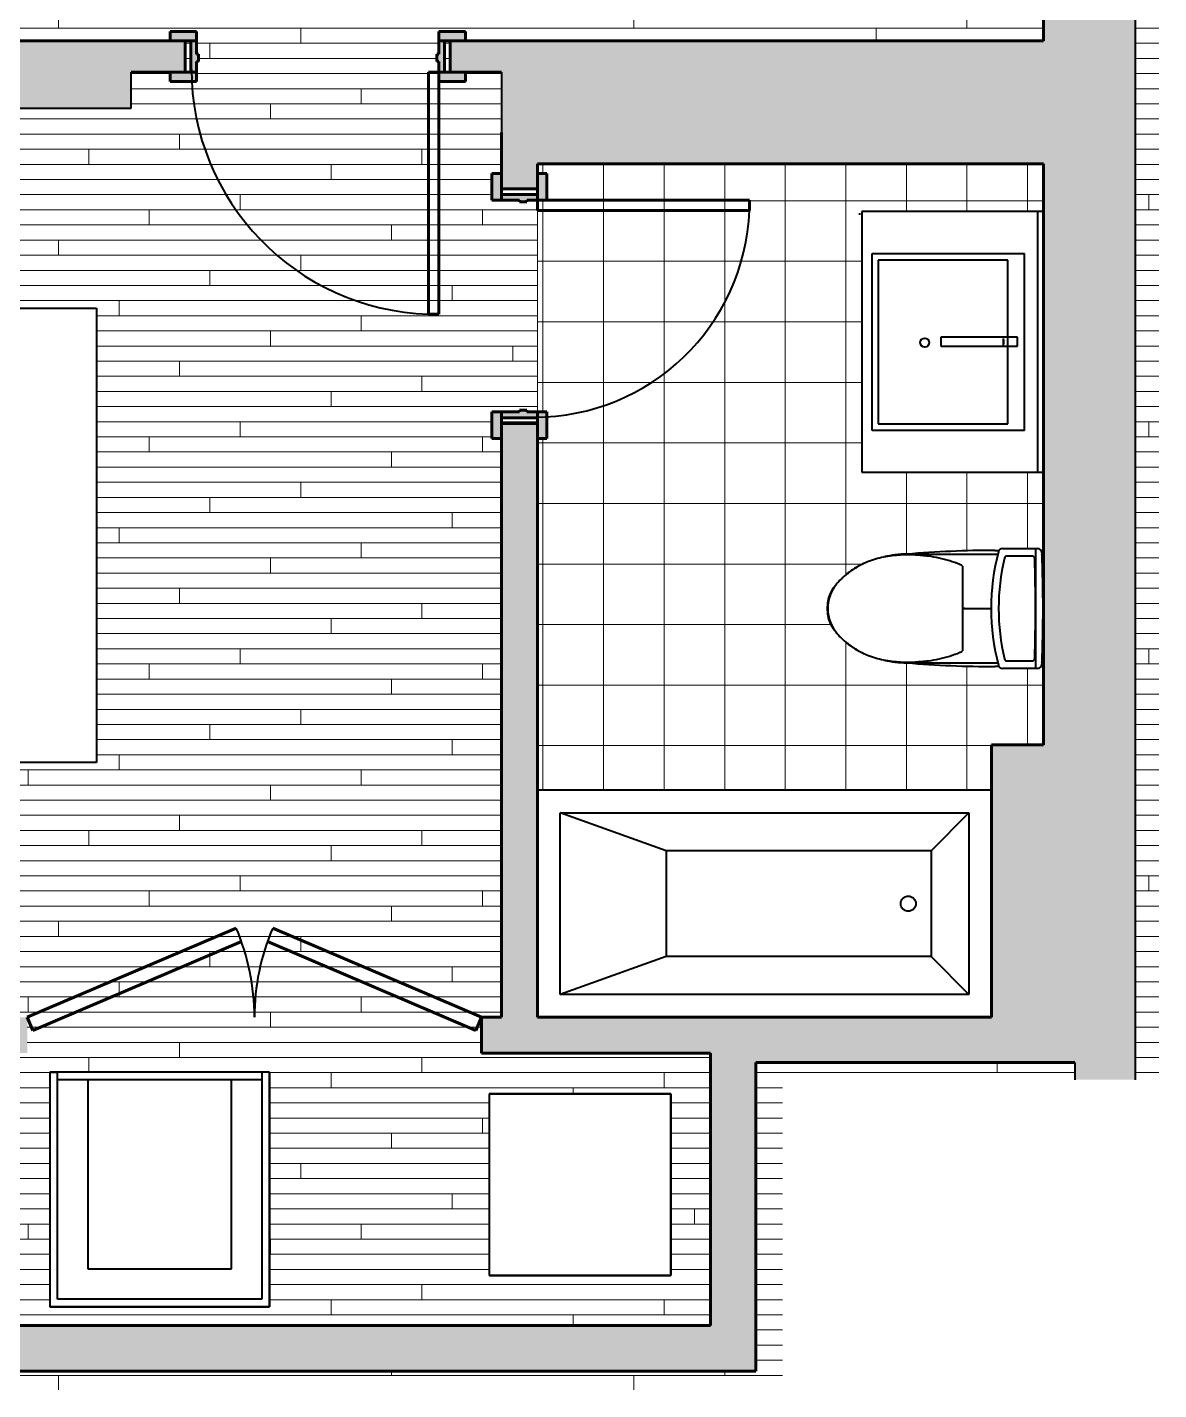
# Model space of a CAD drawing. Header units: inches. Extents: x 247 to 537, y -3781 to -3400.
# Drawn here: x 387.9 to 537.3, y -3781.1 to -3601.1 of the extents above; entities that cross this region are included whole.
import ezdxf

# ---------------------------------------------------------------- set-up
doc = ezdxf.new("R2010")
doc.units = ezdxf.units.IN
doc.header["$MEASUREMENT"] = 0
for name, color, linetype, lineweight in [('A-DETL', 90, 'Continuous', 40), ('A-DETL-GENF', 92, 'Continuous', 9), ('A-DOOR', 31, 'Continuous', 40), ('A-DOOR-FRAM', 31, 'Continuous', 40), ('A-FLOR', 192, 'Continuous', 18), ('A-FLOR-PATT', 8, 'Continuous', 18), ('A-WALL', 113, 'Continuous', 18), ('A-WALL-PATT', 111, 'Continuous', 18), ('I-FURN', 30, 'Continuous', 40), ('I-WALL', 2, 'Continuous', 40), ('P-SANR-FIXT', 6, 'Continuous', 40), ('Q-CASE', 31, 'Continuous', 40)]:
    doc.layers.add(name, color=color, linetype=linetype, lineweight=lineweight)

# ---------------------------------------------------------------- blocks, each defined once
blk = doc.blocks.new('EMBARC Door - 28_ x 84_ -BATHROOM-1130415-UNIT 2')
at = {"layer": 'A-DOOR-FRAM'}
h = blk.add_hatch(color=135, dxfattribs=at)
h.paths.add_polyline_path([(-17.5, 3.625), (-17.5, 2.375), (-14, 2.375), (-14, 3.625), (-15.5, 3.625)], flags=0)
h.paths.add_polyline_path([(14, 3.625), (14, 2.375), (17.5, 2.375), (17.5, 3.625), (14.634, 3.625)], flags=0)
h = blk.add_hatch(color=135, dxfattribs=at)
h.paths.add_polyline_path([(-14.75, -2.375), (-14, -2.375), (-14, -1), (-13.75, -1), (-13.75, 0), (-14, 0), (-14, 2.375), (-14.75, 2.375)], flags=0)
h.paths.add_polyline_path([(13.75, -1), (14, -1), (14, -2.375), (14.75, -2.375), (14.75, 2.375), (14, 2.375), (14, 0), (13.75, 0)], flags=0)
h = blk.add_hatch(color=135, dxfattribs=at)
h.paths.add_polyline_path([(-17.5, -3.625), (-14, -3.625), (-14, -2.375), (-17.5, -2.375)], flags=0)
h.paths.add_polyline_path([(14, -2.375), (14, -3.625), (17.5, -3.625), (17.5, -2.375), (15.5, -2.375)], flags=0)
at = {"layer": 'A-DOOR', "color": 10, "lineweight": 60}
for p, q in [((12.625, -2.375), (12.625, -30.375)), ((14, -2.375), (12.625, -2.375)), ((14, -2.375), (14, -30.375)), ((14, -30.375), (12.625, -30.375))]:
    blk.add_line(p, q, dxfattribs=at)
at = {"layer": 'A-DOOR', "color": 250}
blk.add_arc((13.725, -1.991), 28.405, 180, 267.78054, dxfattribs=at)
at = {"layer": 'A-DOOR-FRAM', "color": 10, "lineweight": 60}
for p, q in [((-17.5, 2.375), (-17.5, 3.625)), ((-17.5, 3.625), (-14, 3.625)), ((-14, 3.625), (-14, 2.375)), ((14, 3.625), (17.5, 3.625)), ((14, 2.375), (14, 3.625)), ((17.5, 3.625), (17.5, 2.375)), ((-14, 2.375), (-15.5, 2.375)), ((-14.75, -2.375), (-14.75, 2.375)), ((-14.75, 2.375), (-14, 2.375)), ((-14, 2.375), (-14, 0)), ((15.5, 2.375), (14, 2.375)), ((14, 2.375), (14.75, 2.375)), ((14, 0), (14, 2.375)), ((14.75, 2.375), (14.75, -2.375)), ((-14, 0), (-13.75, 0)), ((-13.75, 0), (-13.75, -1)), ((13.75, 0), (14, 0)), ((13.75, -1), (13.75, 0)), ((-14, -1), (-14, -2.375)), ((-13.75, -1), (-14, -1)), ((14, -1), (13.75, -1)), ((14, -2.375), (14, -1)), ((-17.5, -3.625), (-17.5, -2.375)), ((-15.5, -2.375), (-14, -2.375)), ((-14, -2.375), (-14.75, -2.375)), ((-14, -2.375), (-14, -3.625)), ((14, -3.625), (14, -2.375)), ((14, -2.375), (15.5, -2.375)), ((14.75, -2.375), (14, -2.375)), ((17.5, -2.375), (17.5, -3.625)), ((-14, -3.625), (-17.5, -3.625)), ((17.5, -3.625), (14, -3.625))]:
    blk.add_line(p, q, dxfattribs=at)
blk = doc.blocks.new('BaseCabinet_Floating_vanity single_medicine cabinet - BaseCabinet_Floating_vanity single_medicine cabinet-1670694-UNIT 2')
at = {"layer": 'Q-CASE', "color": 250}
for p, q in [((17.94, 24), (-16.53, 24)), ((-16.53, 24), (-16.53, 0)), ((17.5, 24.25), (17.68, 24.25)), ((17.94, 0), (17.94, 24)), ((-11.01, 22.62), (12.36, 22.62)), ((-11.01, 2.5), (-11.01, 22.62)), ((11.49, 21.83), (-10.14, 21.83)), ((-10.14, 21.83), (-10.14, 4.7)), ((11.49, 4.7), (11.49, 21.83)), ((12.36, 22.62), (12.36, 2.5)), ((1.33, 13.58), (0.14, 13.58)), ((0.14, 13.58), (0.14, 3.44)), ((1.33, 3.44), (1.33, 13.58)), ((-10.14, 4.7), (11.49, 4.7)), ((0.14, 5.31), (1.14, 5.31)), ((0.96, 5.31), (0.42, 5.31)), ((-11.01, 2.5), (12.36, 2.5)), ((0.14, 3.44), (1.33, 3.44)), ((-16.53, 0.75), (18, 0.75))]:
    blk.add_line(p, q, dxfattribs=at)
blk.add_circle((0.61, 15.69), 0.595, dxfattribs=at)
blk = doc.blocks.new('Toilet _TOTO LEGATO 3D_cleaned up - MS624214CEF-1581853-UNIT 2')
at = {"layer": 'P-SANR-FIXT', "color": 250}
for p, q in [((-7.18, 3.31), (-7.09, 3.31)), ((-7.09, 3.31), (-7.18, 3.31)), ((-7.18, 3.31), (-7.18, -8.71)), ((7.09, 3.31), (7.18, 3.31)), ((7.18, 3.31), (7.09, 3.31)), ((7.18, 3.31), (7.18, -8.71)), ((5.61, -4.03), (-5.61, -4.03)), ((0, -4.03), (0, -4.36)), ((0, -4.03), (0, -4.24)), ((0, -4.03), (0, -7.83)), ((0, -4.36), (0, -4.24)), ((0, -4.24), (0, -5.36)), ((-7.68, -8.88), (-7.68, -8.33)), ((-7.18, -8.7), (-7.15, -8.7)), ((7.68, -8.33), (7.68, -8.87)), ((-7.91, -13.95), (-7.91, -9.34)), ((-6.93, -9.92), (-6.93, -13.23)), ((6.93, -13.23), (6.93, -9.92)), ((7.92, -9.34), (7.92, -13.95)), ((-7.91, -13.75), (7.92, -13.75)), ((-7.18, -14.54), (-7.15, -14.54)), ((7.15, -14.54), (7.18, -14.54))]:
    blk.add_line(p, q, dxfattribs=at)
at = {"layer": 'P-SANR-FIXT', "color": 250, "flags": 128}
for points in [[(-6.06, -3.01), (-6.04, -3.07), (-6.02, -3.13)], [(6.02, -3.13), (6.04, -3.07), (6.06, -3.01)], [(-5.71, -3.87), (-5.67, -3.95), (-5.61, -4.03)], [(5.61, -4.03), (5.67, -3.95), (5.71, -3.87)]]:
    blk.add_lwpolyline(points, dxfattribs=at)
at = {"layer": 'P-SANR-FIXT', "color": 250}
for centre, radius, start, end in [((0, 8.61), 5.13, 119.4984, 122.5533), ((0, 8.96), 4.88, 56.2833, 123.7156), ((0, 8.61), 5.13, 108.7865, 111.7893), ((0, 8.61), 5.13, 68.2105, 71.211), ((0, 8.61), 5.13, 57.4449, 60.5006), ((3.9, 4.41), 10.87, 140.2274, 142.2896), ((-3.9, 4.41), 10.87, 37.7322, 39.7981), ((3.9, 4.41), 10.87, 148.1359, 149.3233), ((-3.9, 4.41), 10.87, 30.741, 31.9496), ((5.78, 3.31), 12.96, 166.4483, 180), ((-5.78, 3.31), 12.96, 0, 13.5517), ((130.13, -8.33), 137.8, 175.1559, 180), ((-130.13, -8.33), 137.8, 0, 4.8441), ((-7.32, -9.34), 0.591, 104.4577, 180), ((0, -37.75), 29.92, 75.5423, 104.4577), ((0, -37.75), 28.94, 76.6907, 103.3093), ((7.33, -9.34), 0.591, 360, 75.5423), ((-6.58, -9.92), 0.348, 103.3093, 180), ((6.58, -9.92), 0.348, 0, 76.6907), ((-7.32, -13.95), 0.591, 180, 267.8617), ((-6.58, -13.23), 0.348, 180, 268.071), ((0, 182.17), 195.86, 268.071, 271.929), ((6.58, -13.23), 0.348, 271.929, 0), ((7.33, -13.95), 0.591, 272.1383, 360), ((0, 182.17), 196.85, 267.8617, 272.1383), ((0, 182.17), 196.85, 269.9145, 270.0855)]:
    blk.add_arc(centre, radius, start, end, dxfattribs=at)
for points, knots in [([(3.49, 12.37), (3.3, 12.55), (2.9, 12.86), (2.24, 13.25), (1.52, 13.53), (0.52, 13.76), (-0.78, 13.76), (-2.01, 13.38), (-2.9, 12.86), (-3.3, 12.55), (-3.49, 12.37)], [0, 0, 0, 0, 0.1, 0.2, 0.3, 0.4, 0.6, 0.8, 0.9, 1, 1, 1, 1]), ([(-3.49, 12.37), (-3.29, 12.56), (-3.03, 12.76), (-2.76, 12.94), (-2.71, 12.97)], [0, 0, 0, 0, 0.2857143, 0.3457481, 0.3457481, 0.3457481, 0.3457481]), ([(-2.64, 13.01), (-2.59, 13.04), (-2.48, 13.11), (-2.36, 13.17), (-2.28, 13.21)], [0.3741111, 0.3741111, 0.3741111, 0.3741111, 0.4285714, 0.5135805, 0.5135805, 0.5135805, 0.5135805]), ([(-2.2, 13.25), (-2.17, 13.26), (-2.05, 13.31), (-1.91, 13.38), (-1.75, 13.43), (-1.67, 13.46), (-1.61, 13.48), (-1.58, 13.49)], [0.5458932, 0.5458932, 0.5458932, 0.5458932, 0.5714286, 0.6785714, 0.7053571, 0.7321429, 0.7608652, 0.7608652, 0.7608652, 0.7608652]), ([(-1.45, 13.53), (-1.41, 13.55), (-1.35, 13.56), (-1.25, 13.59), (-1.06, 13.63), (-0.89, 13.66), (-0.75, 13.69)], [0.8043404, 0.8043404, 0.8043404, 0.8043404, 0.8392857, 0.8660714, 0.8928571, 1, 1, 1, 1]), ([(0.75, 13.69), (0.84, 13.67), (0.98, 13.65), (1.15, 13.61), (1.28, 13.58), (1.37, 13.56), (1.43, 13.54), (1.45, 13.53)], [0, 0, 0, 0, 0.0714286, 0.1071429, 0.1428571, 0.1785714, 0.1958075, 0.1958075, 0.1958075, 0.1958075]), ([(1.58, 13.49), (1.59, 13.49), (1.64, 13.47), (1.72, 13.44), (1.83, 13.41), (1.96, 13.35), (2.09, 13.3), (2.17, 13.26), (2.2, 13.25)], [0.2392773, 0.2392773, 0.2392773, 0.2392773, 0.25, 0.2857143, 0.3214286, 0.3571429, 0.4285714, 0.454239, 0.454239, 0.454239, 0.454239]), ([(2.28, 13.21), (2.36, 13.17), (2.48, 13.11), (2.59, 13.04), (2.64, 13.01)], [0.486631, 0.486631, 0.486631, 0.486631, 0.5714286, 0.6258889, 0.6258889, 0.6258889, 0.6258889]), ([(2.71, 12.97), (2.87, 12.87), (3.14, 12.68), (3.39, 12.46), (3.49, 12.37)], [0.6542519, 0.6542519, 0.6542519, 0.6542519, 0.8571429, 1, 1, 1, 1]), ([(-3.49, 12.37), (-3.76, 12.12), (-4.28, 11.58), (-5.2, 10.42), (-5.94, 9.12), (-6.46, 7.72), (-6.65, 7), (-6.73, 6.64)], [0, 0, 0, 0, 0.166667, 0.333333, 0.666667, 0.833333, 1, 1, 1, 1]), ([(-4.83, 10.87), (-4.77, 10.96), (-4.69, 11.07), (-4.6, 11.17), (-4.58, 11.2)], [0.220497, 0.220497, 0.220497, 0.220497, 0.3333333, 0.3691795, 0.3691795, 0.3691795, 0.3691795]), ([(-4.18, 11.67), (-4.15, 11.71), (-3.92, 11.96), (-3.69, 12.19), (-3.49, 12.37)], [0.6020021, 0.6020021, 0.6020021, 0.6020021, 0.6666667, 1, 1, 1, 1]), ([(3.49, 12.37), (3.69, 12.19), (3.92, 11.96), (4.15, 11.71), (4.18, 11.67)], [0, 0, 0, 0, 0.3333333, 0.3979074, 0.3979074, 0.3979074, 0.3979074]), ([(6.73, 6.64), (6.65, 7), (6.46, 7.72), (5.94, 9.12), (5.2, 10.42), (4.28, 11.58), (3.76, 12.12), (3.49, 12.37)], [0, 0, 0, 0, 0.166667, 0.333333, 0.666667, 0.833333, 1, 1, 1, 1]), ([(4.58, 11.2), (4.6, 11.17), (4.68, 11.07), (4.77, 10.96), (4.83, 10.87)], [0.6292997, 0.6292997, 0.6292997, 0.6292997, 0.6666667, 0.7794093, 0.7794093, 0.7794093, 0.7794093]), ([(5.74, -3.81), (5.74, -3.81), (5.75, -3.8), (5.76, -3.79), (5.76, -3.78), (5.76, -3.77), (5.77, -3.76), (5.77, -3.75), (5.78, -3.74), (5.78, -3.73), (5.79, -3.72), (5.79, -3.71), (5.79, -3.7)], [0, 0, 0, 0, 0.166667, 0.25, 0.333333, 0.416667, 0.5, 0.583333, 0.666667, 0.75, 0.833333, 1, 1, 1, 1])]:
    blk.add_open_spline(points, degree=3, knots=knots, dxfattribs=at)
for points in [[(-4.48, 11.32), (-4.45, 11.35), (-4.43, 11.39), (-4.4, 11.42)], [(4.4, 11.42), (4.42, 11.39), (4.45, 11.36), (4.48, 11.33)], [(-5.44, 9.95), (-5.4, 10.02), (-5.32, 10.16), (-5.23, 10.3), (-5.18, 10.37)], [(-5.18, 10.37), (-5.14, 10.43), (-5.1, 10.5), (-5.05, 10.56)], [(5.05, 10.56), (5.1, 10.5), (5.14, 10.43), (5.18, 10.37)], [(5.18, 10.37), (5.23, 10.3), (5.31, 10.16), (5.4, 10.03), (5.43, 9.96)], [(-6.73, 6.64), (-6.88, 5.9), (-7.09, 4.42), (-7.1, 2.92), (-7.06, 2.17)], [(7.06, 2.17), (7.1, 2.92), (7.09, 4.42), (6.88, 5.9), (6.73, 6.64)], [(-7.06, 2.17), (-7.04, 1.88), (-6.99, 1.31), (-6.93, 0.74), (-6.9, 0.46)], [(6.9, 0.46), (6.93, 0.74), (6.99, 1.31), (7.04, 1.88), (7.06, 2.17)], [(-6.9, 0.46), (-6.84, -0.02), (-6.68, -0.96), (-6.31, -2.36), (-5.98, -3.26), (-5.79, -3.7)], [(5.79, -3.7), (5.98, -3.26), (6.31, -2.36), (6.68, -0.96), (6.84, -0.02), (6.9, 0.46)], [(-5.79, -3.7), (-5.79, -3.71), (-5.78, -3.74), (-5.76, -3.78), (-5.75, -3.8), (-5.74, -3.81)], [(-5.74, -3.81), (-5.74, -3.83), (-5.72, -3.85), (-5.71, -3.87), (-5.71, -3.87)], [(5.71, -3.87), (5.72, -3.87), (5.72, -3.85), (5.74, -3.82), (5.74, -3.81)]]:
    blk.add_open_spline(points, degree=3, dxfattribs=at)
blk = doc.blocks.new('Tub- Duravit Starck 30x60 4 frost - Tub- Duravit Starck 30x60 4 frost-1353276-UNIT 2')
at = {"layer": 'P-SANR-FIXT', "color": 250}
for p, q in [((33.5, 15), (-26.5, 15)), ((-9.5, 7), (-23.5, 12)), ((-23.5, -12), (-23.5, 12)), ((-23.5, 12), (30.5, 12)), ((25.5, 7), (30.5, 12)), ((30.5, 12), (30.5, -12)), ((-9.5, 7), (-9.5, -7)), ((25.5, 7), (-9.5, 7)), ((25.5, 7), (25.5, -7)), ((-9.5, -7), (-23.5, -12)), ((25.5, -7), (-9.5, -7)), ((25.5, -7), (30.5, -12)), ((30.5, -12), (-23.5, -12))]:
    blk.add_line(p, q, dxfattribs=at)
blk.add_circle((22.49, 0), 1, dxfattribs=at)
blk = doc.blocks.new('EMBARC Door - 32_ x 84_ BEDROOM-1670304-UNIT 2')
at = {"layer": 'A-DOOR-FRAM'}
h = blk.add_hatch(color=135, dxfattribs=at)
h.paths.add_polyline_path([(-19.5, 2.0625), (-16, 2.0625), (-16, 3.3125), (-19.5, 3.3125)], flags=0)
h.paths.add_polyline_path([(16, 2.0625), (19.5, 2.0625), (19.5, 3.3125), (16, 3.3125), (16, 2.977)], flags=0)
h = blk.add_hatch(color=135, dxfattribs=at)
h.paths.add_polyline_path([(-16.75, -2.0625), (-16, -2.0625), (-16, -0.6875), (-15.75, -0.6875), (-15.75, 0.3125), (-16, 0.3125), (-16, 2.0625), (-16.75, 2.0625)], flags=0)
h.paths.add_polyline_path([(16, -2.0625), (16.75, -2.0625), (16.75, 2.0625), (16, 2.0625), (16, 0.3125), (15.75, 0.3125), (15.75, -0.6875), (16, -0.6875)], flags=0)
h = blk.add_hatch(color=135, dxfattribs=at)
h.paths.add_polyline_path([(-16, -3.3125), (-16, -2.0625), (-19.5, -2.0625), (-19.5, -3.3125), (-17.5, -3.3125)], flags=0)
h.paths.add_polyline_path([(17.5, -3.3125), (19.5, -3.3125), (19.5, -2.0625), (16, -2.0625), (16, -3.3125)], flags=0)
at = {"layer": 'A-DOOR', "color": 10, "lineweight": 60}
for p, q in [((14.625, -2.0625), (14.625, -34.0625)), ((16, -2.0625), (14.625, -2.0625)), ((16, -2.0625), (16, -34.0625)), ((16, -34.0625), (14.625, -34.0625))]:
    blk.add_line(p, q, dxfattribs=at)
at = {"layer": 'A-DOOR', "color": 250}
blk.add_arc((15.7251, -1.6784), 32.4027, 180, 268.05446, dxfattribs=at)
at = {"layer": 'A-DOOR-FRAM', "color": 10, "lineweight": 60}
for p, q in [((-19.5, 2.0625), (-19.5, 3.3125)), ((-19.5, 3.3125), (-16, 3.3125)), ((-16, 2.0625), (-17.5, 2.0625)), ((-16.75, -2.0625), (-16.75, 2.0625)), ((-16.75, 2.0625), (-16, 2.0625)), ((-16, 3.3125), (-16, 2.0625)), ((-16, 2.0625), (-16, 0.3125)), ((16, 3.3125), (19.5, 3.3125)), ((16, 2.0625), (16, 3.3125)), ((17.5, 2.0625), (16, 2.0625)), ((16, 2.0625), (16.75, 2.0625)), ((16, 0.3125), (16, 2.0625)), ((16.75, 2.0625), (16.75, -2.0625)), ((19.5, 3.3125), (19.5, 2.0625)), ((-16, 0.3125), (-15.75, 0.3125)), ((-15.75, 0.3125), (-15.75, -0.6875)), ((15.75, 0.3125), (16, 0.3125)), ((15.75, -0.6875), (15.75, 0.3125)), ((-16, -0.6875), (-16, -2.0625)), ((-15.75, -0.6875), (-16, -0.6875)), ((16, -0.6875), (15.75, -0.6875)), ((16, -2.0625), (16, -0.6875)), ((-19.5, -3.3125), (-19.5, -2.0625)), ((-16, -3.3125), (-19.5, -3.3125)), ((-17.5, -2.0625), (-16, -2.0625)), ((-16, -2.0625), (-16.75, -2.0625)), ((-16, -2.0625), (-16, -3.3125)), ((16, -3.3125), (16, -2.0625)), ((16, -2.0625), (17.5, -2.0625)), ((16.75, -2.0625), (16, -2.0625)), ((19.5, -3.3125), (16, -3.3125)), ((19.5, -2.0625), (19.5, -3.3125))]:
    blk.add_line(p, q, dxfattribs=at)
blk = doc.blocks.new('Double-Flush-Closet - 60_ x 80_ _LAUNDRY-1130402-UNIT 2')
at = {"layer": 'A-DOOR', "color": 10, "lineweight": 60}
for p, q in [((-30, 2.38), (-2.41, 14.16)), ((30, 2.38), (2.41, 14.16)), ((-29.25, 0.63), (-1.72, 12.39)), ((29.26, 0.63), (1.72, 12.39)), ((-30, 2.38), (-29.25, 0.63)), ((30, 2.38), (29.26, 0.63))]:
    blk.add_line(p, q, dxfattribs=at)
at = {"layer": 'A-DOOR', "color": 250}
for centre, start, end in [((-30, 2.38), 360, 23.1243), ((30, 2.38), 156.8757, 180)]:
    blk.add_arc(centre, 30, start, end, dxfattribs=at)
blk = doc.blocks.new('Bed-Standard - Queen 60_ x 79_-1580710-UNIT 2')
at = {"layer": 'I-FURN', "color": 250}
for p, q in [((-19.31, 41.3), (40.69, 41.3)), ((-19.31, -37.7), (-19.31, 41.3)), ((40.69, 41.3), (40.69, -37.7)), ((40.69, -23.7), (-19.31, -15.13)), ((-16.31, -23.7), (37.69, -23.7)), ((-16.31, -35.7), (-16.31, -23.7)), ((37.69, -23.7), (-16.31, -23.7)), ((-16.31, -34.7), (-16.31, -24.7)), ((37.69, -35.7), (37.69, -23.7)), ((37.69, -24.7), (37.69, -34.7)), ((-16.31, -35.7), (37.69, -35.7)), ((-16.31, -35.7), (37.69, -35.7)), ((40.69, -37.7), (-19.31, -37.7))]:
    blk.add_line(p, q, dxfattribs=at)
blk = doc.blocks.new('Casework 97 - Casework 97-1906368-UNIT 2')
at = {"layer": 'Q-CASE', "color": 250}
for p, q in [((419.88, -3739.12), (390.88, -3739.12)), ((390.88, -3739.12), (390.88, -3770.12)), ((419.88, -3770.12), (419.88, -3739.12)), ((472.89, -3742), (448.89, -3742)), ((448.89, -3742), (448.89, -3766)), ((472.89, -3766), (472.89, -3742)), ((448.89, -3766), (472.89, -3766)), ((390.88, -3770.12), (419.88, -3770.12))]:
    blk.add_line(p, q, dxfattribs=at)

msp = doc.modelspace()

# ---------------------------------------------------------------- hatches: boundary and pattern name
at = {"layer": 'A-DETL-GENF'}
h = msp.add_hatch(color=55, dxfattribs=at)
h.paths.add_polyline_path([(530.25, -3734.87), (530.25, -3698.25), (517.64, -3698.25), (517.64, -3734.87)], flags=0)
h.paths.add_polyline_path([(403.21, -3423.24), (461.63, -3423.24), (461.63, -3403.25), (403.21, -3403.25)], flags=0)
at = {"layer": 'A-FLOR-PATT', "lineweight": 9}
h = msp.add_hatch(dxfattribs=at)
h.set_pattern_fill('FP_1', color=43, style=0, pattern_type=2)
h.set_pattern_definition([(0, (0, 0.8), (0, 2), []), (90, (0, 0.8), (-8, 8), [2, -28]), (90, (12, 4.8), (-8, 8), [2, -28])])
h.paths.add_polyline_path([(381.37, -3781.09), (487.65, -3781.09), (487.65, -3740.14), (526.25, -3740.14), (526.25, -3737.87), (484.12, -3737.87), (484.12, -3778.62), (315.62, -3778.62), (315.62, -3781.09), (377.41, -3781.09)], flags=0)
h.paths.add_polyline_path([(472.89, -3772.62), (478.12, -3772.62), (478.12, -3736.62), (447.89, -3736.62), (447.89, -3731.87), (450.51, -3731.87), (450.51, -3655.41), (449.26, -3655.41), (449.26, -3651.91), (452.89, -3651.91), (452.89, -3651.66), (453.89, -3651.66), (453.89, -3651.91), (455.26, -3651.91), (455.26, -3623.91), (453.89, -3623.91), (453.89, -3624.16), (452.89, -3624.16), (452.89, -3623.91), (449.26, -3623.91), (449.26, -3620.41), (450.51, -3620.41), (450.51, -3607), (445.75, -3607), (445.75, -3608.25), (442.25, -3608.25), (442.25, -3605.62), (442, -3605.62), (442, -3604.62), (442.25, -3604.62), (442.25, -3601.62), (445.75, -3601.62), (445.75, -3602.87), (522.12, -3602.87), (522.12, -3599.74), (525, -3599.74), (525, -3596.25), (528, -3596.25), (528, -3596), (529, -3596), (529, -3596.25), (535.5, -3596.25), (535.5, -3599.75), (534.25, -3599.75), (534.25, -3740.14), (537.33, -3740.14), (537.33, -3513.37), (536.75, -3513.37), (536.75, -3512.12), (534.25, -3512.12), (534.25, -3556.75), (535.5, -3556.75), (535.5, -3560.25), (529, -3560.25), (529, -3560.5), (528, -3560.5), (528, -3560.25), (525, -3560.25), (525, -3556.75), (522.12, -3556.74), (522.12, -3547.84), (498.12, -3547.84), (498.12, -3533.93), (495.8, -3533.93), (494.8, -3532.68), (494.8, -3532.18), (493.36, -3530.75), (493.36, -3507.25), (494.8, -3505.81), (494.8, -3505.31), (495.8, -3504.06), (498.12, -3504.06), (498.12, -3440.8), (497.38, -3440.77), (497.38, -3440.61), (497.28, -3440.77), (497.18, -3440.8), (496.36, -3440.8), (496.33, -3441.84), (496.31, -3441.86), (496.28, -3441.93), (496.16, -3441.98), (494.58, -3441.97), (494.58, -3441.91), (494.53, -3441.97), (494.44, -3441.88), (494.41, -3441.86), (494.39, -3440.8), (469.34, -3440.8), (469.12, -3440.58), (467.64, -3440.44), (467.48, -3440.33), (467.43, -3440.25), (467.38, -3440.07), (467.38, -3440.8), (465.63, -3440.8), (465.63, -3425.74), (396.71, -3425.74), (396.71, -3411.37), (315.62, -3411.37), (315.62, -3413.9), (263.29, -3466.23), (263.29, -3541.52), (315.62, -3593.85), (315.62, -3602.87), (406.75, -3602.87), (406.75, -3601.62), (410.25, -3601.62), (410.25, -3604.62), (410.5, -3604.62), (410.5, -3605.62), (410.25, -3605.62), (410.25, -3608.25), (406.75, -3608.25), (406.75, -3607), (401.62, -3607), (401.62, -3611.75), (315.62, -3611.75), (315.62, -3731.87), (318.25, -3731.87), (318.25, -3736.62), (315.62, -3736.62), (315.62, -3772.62), (381.37, -3772.62), (381.37, -3736.62), (378.25, -3736.62), (378.25, -3731.87), (387.89, -3731.87), (387.89, -3736.62), (386.12, -3736.62), (386.12, -3772.62), (464.29, -3772.62)], flags=0)
h.paths.add_polyline_path([(419.88, -3770.12), (390.88, -3770.12), (390.88, -3739.12), (419.88, -3739.12), (419.88, -3767.87)], flags=0)
h.paths.add_polyline_path([(457.39, -3766), (448.89, -3766), (448.89, -3742), (472.89, -3742), (472.89, -3766), (462.77, -3766)], flags=0)
h.paths.add_polyline_path([(318.9, -3712.7), (318.9, -3699.7), (331.9, -3699.7), (331.9, -3712.7)], flags=0)
h.paths.add_polyline_path([(318.64, -3698.21), (318, -3698.21), (318, -3638.21), (397, -3638.24), (397, -3698.21), (319, -3698.21)], flags=0)
h.paths.add_polyline_path([(452.89, -3653.41), (455.26, -3653.41), (455.26, -3652.66), (450.51, -3652.66), (450.51, -3653.41)], flags=0)
h.paths.add_polyline_path([(320.52, -3636.7), (318.89, -3636.7), (318.89, -3623.7), (331.89, -3623.7), (331.89, -3636.7), (321.62, -3636.7)], flags=0)
h.paths.add_polyline_path([(452.89, -3623.16), (455.26, -3623.16), (455.26, -3622.41), (450.51, -3622.41), (450.51, -3623.16)], flags=0)
h.paths.add_polyline_path([(408.75, -3607), (409.5, -3607), (409.5, -3602.87), (408.75, -3602.87), (408.75, -3605.62)], flags=0)
h.paths.add_polyline_path([(443.75, -3607), (443.75, -3602.87), (443, -3602.87), (443, -3607)], flags=0)
h.paths.add_polyline_path([(528, -3597.75), (534.25, -3597.75), (534.25, -3597), (526.25, -3597), (526.25, -3597.75)], flags=0)
h.paths.add_polyline_path([(535.5, -3585.75), (522.5, -3578.25), (535.5, -3570.75)], flags=0)
h.paths.add_polyline_path([(383.15, -3584.93), (367.17, -3584.93), (367.17, -3582.91), (383.17, -3582.91), (383.17, -3584.93)], flags=0)
h.paths.add_polyline_path([(343.17, -3584.91), (343.17, -3582.89), (359.17, -3582.87), (359.15, -3584.89)], flags=0)
h.paths.add_polyline_path([(377.41, -3581.68), (367.17, -3581.68), (367.17, -3576.93), (359.14, -3576.93), (359.15, -3581.64), (343.16, -3581.66), (343.15, -3576.93), (334.04, -3576.93), (334.04, -3569.17), (329.17, -3569.17), (329.17, -3553.18), (334.04, -3553.18), (334.04, -3545.36), (343.15, -3545.36), (343.16, -3540.66), (359.14, -3540.68), (359.16, -3545.36), (367.15, -3545.36), (367.16, -3540.68), (383.14, -3540.7), (383.16, -3545.36), (392.97, -3545.36), (392.97, -3553.17), (397.72, -3553.17), (397.72, -3569.16), (392.97, -3569.16), (392.97, -3576.93), (383.15, -3576.93), (383.15, -3581.68)], flags=0)
h.paths.add_polyline_path([(325.92, -3569.19), (325.92, -3553.19), (327.94, -3553.19), (327.94, -3569.19)], flags=0)
h.paths.add_polyline_path([(400.97, -3569.17), (398.94, -3569.17), (398.94, -3553.18), (400.97, -3553.18)], flags=0)
h.paths.add_polyline_path([(529, -3559.5), (534.25, -3559.5), (534.25, -3558.75), (526.25, -3558.75), (526.25, -3559.5), (528, -3559.5)], flags=0)
h.paths.add_polyline_path([(383.16, -3539.47), (367.16, -3539.45), (367.16, -3537.43), (383.16, -3537.45), (383.16, -3539.47)], flags=0)
h.paths.add_polyline_path([(359.16, -3539.45), (343.16, -3539.44), (343.17, -3537.41), (359.16, -3537.43), (359.16, -3539.45)], flags=0)
h.paths.add_polyline_path([(457.39, -3535.29), (426.63, -3535.29), (426.63, -3532.59), (424.86, -3532.59), (424.88, -3516.61), (426.63, -3516.61), (426.63, -3513.28), (425.11, -3513.28), (425.13, -3497.29), (426.63, -3497.29), (426.63, -3495.03), (425.11, -3495.03), (425.13, -3479.04), (426.63, -3479.04), (426.63, -3475.29), (461.63, -3475.29), (461.63, -3535.29), (460.64, -3535.29)], flags=0)
h.paths.add_polyline_path([(423.63, -3532.61), (421.61, -3532.6), (421.63, -3516.61), (423.65, -3516.61)], flags=0)
h.paths.add_polyline_path([(494.8, -3529.9), (494.8, -3508.1), (494.56, -3508.34), (494.36, -3509.06), (494.36, -3528.93), (494.56, -3529.65)], flags=0)
h.paths.add_polyline_path([(343.16, -3514.19), (313.5, -3514.19), (313.5, -3484.19), (399.5, -3484.19), (399.5, -3514.19), (359.14, -3514.19)], flags=0)
h.paths.add_polyline_path([(423.88, -3513.29), (421.86, -3513.29), (421.88, -3497.29), (423.91, -3497.3), (423.89, -3509.19)], flags=0)
h.paths.add_polyline_path([(534.25, -3506.12), (536.75, -3506.12), (536.75, -3504.87), (537.33, -3504.87), (537.33, -3424.62), (532.12, -3424.62), (532.12, -3506.12)], flags=0)
h.paths.add_polyline_path([(423.88, -3495.04), (421.86, -3495.04), (421.88, -3479.04), (423.91, -3479.05), (423.9, -3484.19)], flags=0)
h.paths.add_polyline_path([(336.42, -3468.71), (336.42, -3450.01), (373, -3450.01), (373, -3468.71), (337.42, -3468.71)], flags=0)
h.paths.add_polyline_path([(309.86, -3458.85), (309.6, -3458.82), (309.36, -3458.68), (308.91, -3458.34), (308.12, -3457.68), (307.07, -3456.65), (303.63, -3453), (303.22, -3452.53), (302.43, -3451.53), (301.68, -3450.48), (300.98, -3449.37), (300.33, -3448.2), (299.75, -3446.97), (299.27, -3445.66), (298.93, -3444.29), (298.78, -3442.7), (298.83, -3441.38), (299.1, -3439.9), (299.67, -3438.26), (300.26, -3437.06), (301.1, -3435.75), (302.12, -3434.56), (303.27, -3433.51), (304.55, -3432.61), (305.92, -3431.89), (307.43, -3431.34), (308.93, -3431.03), (310.29, -3430.93), (311.73, -3431.04), (313.29, -3431.39), (314.43, -3431.77), (315.69, -3432.3), (316.88, -3432.91), (318.01, -3433.57), (319.09, -3434.28), (320.6, -3435.43), (321.55, -3436.23), (322.91, -3437.44), (325.09, -3439.42), (325.89, -3440.25), (326.48, -3440.96), (326.63, -3441.2), (326.64, -3441.47), (325.22, -3442.91), (324.12, -3441.91), (322.7, -3440.73), (320.96, -3439.31), (319.36, -3438.1), (318.04, -3437.2), (317.27, -3436.73), (316.54, -3436.33), (315.66, -3435.89), (314.88, -3435.57), (314.07, -3435.29), (313.29, -3435.08), (312.4, -3434.94), (311.25, -3434.93), (310.25, -3435.07), (309.52, -3435.24), (308.68, -3435.57), (311.3, -3434.94), (314.59, -3435.58), (317.58, -3437.1), (319.85, -3438.69), (322.14, -3440.53), (325.07, -3442.99), (321.79, -3447.02), (318.53, -3450.6), (314.98, -3454.05), (311.34, -3457.21), (310.98, -3456.82), (307.62, -3453.03), (306.32, -3451.45), (305.09, -3449.75), (303.57, -3446.99), (302.83, -3443.68), (303.36, -3441.01), (303.05, -3441.95), (302.86, -3442.95), (302.8, -3443.98), (302.89, -3444.98), (303.12, -3446.03), (303.45, -3446.99), (303.86, -3447.93), (304.38, -3448.91), (304.93, -3449.81), (305.54, -3450.71), (306.18, -3451.58), (306.94, -3452.53), (308.65, -3454.52), (310.41, -3456.48), (311.15, -3457.25), (311.28, -3457.38), (309.87, -3458.84)], flags=0)
h.paths.add_polyline_path([(467.38, -3439.38), (467.48, -3439.21), (467.58, -3439.18), (469.39, -3439.18), (469.41, -3439.1), (469.47, -3439.06), (469.48, -3438.98), (469.44, -3438.92), (469.39, -3438.91), (469.39, -3438.83), (467.38, -3438.83), (467.38, -3439.21)], flags=0)
h.paths.add_polyline_path([(497.38, -3439.38), (497.38, -3438.83), (495.37, -3438.83), (495.35, -3438.91), (495.29, -3438.96), (495.28, -3439.03), (495.32, -3439.09), (495.37, -3439.11), (495.37, -3439.18), (497.28, -3439.21), (497.32, -3439.24), (497.38, -3439.37)], flags=0)
h.paths.add_polyline_path([(469.12, -3438.91), (469.12, -3438.91), (469.39, -3438.91)], flags=0)
h = msp.add_hatch(dxfattribs=at)
h.set_pattern_fill('FP_3', color=9, style=0, pattern_type=2)
h.set_pattern_definition([(0, (0, 0), (0, 8), []), (90, (0, 0), (-8, 5e-16), [])])
h.paths.add_polyline_path([(455.26, -3701.87), (515.26, -3701.87), (515.26, -3695.87), (522.12, -3695.87), (522.12, -3659.87), (498.12, -3659.87), (498.12, -3625.4), (522.12, -3625.4), (522.12, -3619.12), (455.26, -3619.12), (455.26, -3620.41), (456.51, -3620.41), (456.51, -3623.91), (455.26, -3623.91), (455.26, -3651.91), (456.51, -3651.91), (456.51, -3655.41), (455.26, -3655.41), (455.26, -3685.86)], flags=0)
h.paths.add_polyline_path([(517.29, -3685.78), (516.59, -3685.77), (516.35, -3685.66), (516.25, -3685.55), (514.87, -3685.53), (509.72, -3685.42), (504.06, -3685.06), (504.06, -3684.96), (502.96, -3684.92), (501.84, -3684.8), (500.73, -3684.6), (499.65, -3684.32), (498.61, -3683.93), (497.38, -3683.28), (496.02, -3682.31), (495.8, -3682.14), (495, -3681.36), (494.38, -3680.54), (493.91, -3679.52), (493.86, -3679.39), (493.68, -3678.6), (493.63, -3677.87), (493.69, -3677.11), (493.93, -3676.13), (494.44, -3675.12), (494.52, -3674.98), (495, -3674.38), (496.01, -3673.44), (496.14, -3673.32), (497.61, -3672.32), (498.61, -3671.82), (499.65, -3671.43), (500.73, -3671.14), (501.84, -3670.95), (502.96, -3670.83), (504.06, -3670.79), (504.08, -3670.69), (509.87, -3670.32), (516.26, -3670.17), (516.46, -3670.01), (516.71, -3669.96), (521.45, -3669.97), (521.68, -3670.08), (521.84, -3670.28), (521.91, -3670.52), (522.01, -3674.57), (522.04, -3678.16), (522.01, -3681.17), (521.98, -3682.89), (521.89, -3685.34), (521.77, -3685.57), (521.57, -3685.73), (521.32, -3685.78), (517.37, -3685.78)], flags=0)
at = {"layer": 'A-WALL-PATT'}
h = msp.add_hatch(color=8, dxfattribs=at)
h.paths.add_polyline_path([(526.25, -3602.87), (526.25, -3599.74), (522.12, -3599.74), (522.12, -3602.87)], flags=0)
h.paths.add_polyline_path([(522.12, -3556.74), (526.25, -3556.74), (526.25, -3511.62), (522.12, -3511.62), (522.12, -3542.98)], flags=0)
h = msp.add_hatch(color=8, dxfattribs=at)
h.paths.add_polyline_path([(534.25, -3734.87), (534.25, -3597.75), (526.25, -3597.75), (526.25, -3698.25), (530.25, -3698.25), (530.25, -3734.87)], flags=0)
h.paths.add_polyline_path([(526.25, -3558.75), (534.25, -3558.75), (534.25, -3511.62), (526.25, -3511.62), (526.25, -3556.74)], flags=0)
h = msp.add_hatch(color=8, dxfattribs=at)
h.paths.add_polyline_path([(526.25, -3607), (526.25, -3602.87), (443.75, -3602.87), (443.75, -3607), (457.39, -3607)], flags=0)
h.paths.add_polyline_path([(315.62, -3607), (408.75, -3607), (408.75, -3602.87), (315.62, -3602.87)], flags=0)
h = msp.add_hatch(color=8, dxfattribs=at)
h.paths.add_polyline_path([(401.62, -3611.75), (401.62, -3607), (352, -3607), (352, -3611.75), (377.41, -3611.75)], flags=0)
h.paths.add_polyline_path([(315.62, -3611.75), (321, -3611.75), (321, -3607), (311.5, -3607), (311.5, -3611.75)], flags=0)
for points in [[(522.12, -3615), (526.25, -3615), (526.25, -3607), (450.51, -3607), (450.51, -3615), (457.39, -3615)], [(455.26, -3619.12), (522.12, -3619.12), (522.12, -3615), (455.26, -3615)], [(522.12, -3695.87), (526.25, -3695.87), (526.25, -3615), (522.12, -3615), (522.12, -3685.86)], [(515.26, -3700.62), (517.64, -3700.62), (517.64, -3698.25), (526.25, -3698.25), (526.25, -3695.87), (515.26, -3695.87), (515.26, -3698.25)], [(517.64, -3731.87), (517.64, -3700.62), (515.26, -3700.62), (515.26, -3731.87)], [(517.64, -3737.87), (526.25, -3737.87), (526.25, -3734.87), (517.64, -3734.87), (517.64, -3731.87), (484.12, -3731.87), (484.12, -3737.87)], [(530.25, -3740.14), (534.25, -3740.14), (534.25, -3734.87), (526.25, -3734.87), (526.25, -3740.14), (528.35, -3740.14)], [(484.12, -3772.62), (484.12, -3736.62), (478.12, -3736.62), (478.12, -3772.62)], [(484.12, -3778.62), (484.12, -3772.62), (386.12, -3772.62), (386.12, -3773.25), (381.37, -3773.25), (381.37, -3772.62), (315.62, -3772.62), (315.62, -3778.62), (457.39, -3778.62)]]:
    msp.add_hatch(color=8, dxfattribs=at).paths.add_polyline_path(points, flags=0)
h = msp.add_hatch(color=8, dxfattribs=at)
h.paths.add_polyline_path([(455.26, -3731.87), (455.26, -3653.41), (450.51, -3653.41), (450.51, -3731.87)], flags=0)
h.paths.add_polyline_path([(455.26, -3622.41), (455.26, -3615), (450.51, -3615), (450.51, -3622.41)], flags=0)
h = msp.add_hatch(color=8, dxfattribs=at)
h.paths.add_polyline_path([(315.62, -3736.62), (318.25, -3736.62), (318.25, -3731.87), (315.62, -3731.87), (315.62, -3733.49)], flags=0)
h.paths.add_polyline_path([(387.89, -3736.62), (387.89, -3731.87), (378.25, -3731.87), (378.25, -3736.62), (386.12, -3736.62)], flags=0)
h.paths.add_polyline_path([(484.12, -3736.62), (484.12, -3731.87), (447.89, -3731.87), (447.89, -3736.62), (478.12, -3736.62)], flags=0)

# ---------------------------------------------------------------- linework, layer by layer
at = {"layer": 'A-DETL', "color": 250}
for p, q in [((390.88, -3739.12), (391.88, -3739.12)), ((390.88, -3739.12), (390.88, -3770.12)), ((391.88, -3769.12), (391.88, -3739.12)), ((418.88, -3739.12), (391.88, -3739.12)), ((391.88, -3740.12), (418.88, -3740.12)), ((395.88, -3740.12), (395.88, -3765.12)), ((414.88, -3765.12), (414.88, -3740.12)), ((418.88, -3739.12), (418.88, -3769.12)), ((419.88, -3739.12), (418.88, -3739.12)), ((419.88, -3739.12), (419.88, -3770.12)), ((448.89, -3742), (472.89, -3742)), ((448.89, -3742), (448.89, -3766)), ((472.89, -3742), (472.89, -3766)), ((395.88, -3765.12), (414.88, -3765.12)), ((472.89, -3766), (448.89, -3766)), ((418.88, -3769.12), (391.88, -3769.12)), ((419.88, -3770.12), (390.88, -3770.12))]:
    msp.add_line(p, q, dxfattribs=at)
at = {"layer": 'A-FLOR', "color": 8}
msp.add_line((455.26, -3651.91), (455.26, -3623.91), dxfattribs=at)
at = {"layer": 'A-WALL', "color": 250, "lineweight": 40}
for p, q in [((534.25, -3740.14), (534.25, -3597.75)), ((450.51, -3607), (450.51, -3615)), ((526.25, -3737.87), (526.25, -3740.14))]:
    msp.add_line(p, q, dxfattribs=at)
at = {"layer": 'I-WALL', "color": 10, "lineweight": 60}
for p, q in [((522.12, -3599.74), (522.12, -3602.87)), ((408.75, -3602.87), (315.62, -3602.87)), ((408.75, -3607), (408.75, -3602.87)), ((522.12, -3602.87), (443.75, -3602.87)), ((443.75, -3602.87), (443.75, -3607)), ((401.62, -3607), (408.75, -3607)), ((443.75, -3607), (450.51, -3607)), ((450.51, -3615), (450.51, -3622.41)), ((455.26, -3619.12), (522.12, -3619.12)), ((455.26, -3622.41), (455.26, -3619.12)), ((522.12, -3619.12), (522.12, -3695.87)), ((450.51, -3622.41), (455.26, -3622.41)), ((455.26, -3653.41), (450.51, -3653.41)), ((450.51, -3653.41), (450.51, -3731.87)), ((455.26, -3731.87), (455.26, -3653.41)), ((515.26, -3695.87), (515.26, -3731.87)), ((522.12, -3695.87), (515.26, -3695.87)), ((450.51, -3731.87), (447.89, -3731.87)), ((447.89, -3731.87), (447.89, -3736.62)), ((515.26, -3731.87), (455.26, -3731.87)), ((447.89, -3736.62), (478.12, -3736.62)), ((478.12, -3736.62), (478.12, -3772.62)), ((484.12, -3778.62), (484.12, -3737.87)), ((484.12, -3737.87), (526.25, -3737.87)), ((478.12, -3772.62), (386.12, -3772.62)), ((315.62, -3778.62), (484.12, -3778.62))]:
    msp.add_line(p, q, dxfattribs=at)
at = {"layer": 'I-WALL', "color": 250}
for p, q in [((401.62, -3611.75), (401.62, -3607)), ((315.62, -3611.75), (401.62, -3611.75))]:
    msp.add_line(p, q, dxfattribs=at)

# ---------------------------------------------------------------- block references
at = {"layer": 'A-DOOR', "color": 250}
for name, p in [('EMBARC Door - 32_ x 84_ BEDROOM-1670304-UNIT 2', (426.25, -3604.93)), ('Double-Flush-Closet - 60_ x 80_ _LAUNDRY-1130402-UNIT 2', (417.89, -3734.25))]:
    msp.add_blockref(name, p, dxfattribs=at)
at = {"layer": 'A-DOOR', "color": 250, "rotation": 89.9999999999999}
msp.add_blockref('EMBARC Door - 28_ x 84_ -BATHROOM-1130415-UNIT 2', (452.89, -3637.91), dxfattribs=at)
at = {"layer": 'I-FURN', "color": 250, "rotation": 269.9999999999985}
msp.add_blockref('Bed-Standard - Queen 60_ x 79_-1580710-UNIT 2', (355.71, -3657.52), dxfattribs=at)
at = {"layer": 'P-SANR-FIXT', "color": 250, "rotation": 90.00000000000061}
msp.add_blockref('Toilet _TOTO LEGATO 3D_cleaned up - MS624214CEF-1581853-UNIT 2', (507.37, -3677.87), dxfattribs=at)
at = {"layer": 'P-SANR-FIXT', "color": 250}
msp.add_blockref('Tub- Duravit Starck 30x60 4 frost - Tub- Duravit Starck 30x60 4 frost-1353276-UNIT 2', (481.76, -3716.87), dxfattribs=at)
at = {"layer": 'Q-CASE', "color": 250, "rotation": 90.00000000000026}
msp.add_blockref('BaseCabinet_Floating_vanity single_medicine cabinet - BaseCabinet_Floating_vanity single_medicine cabinet-1670694-UNIT 2', (522.12, -3643.34), dxfattribs=at)
at = {"layer": 'Q-CASE', "color": 250}
msp.add_blockref('Casework 97 - Casework 97-1906368-UNIT 2', (0, 0), dxfattribs=at)

doc.saveas('drawing.dxf')
